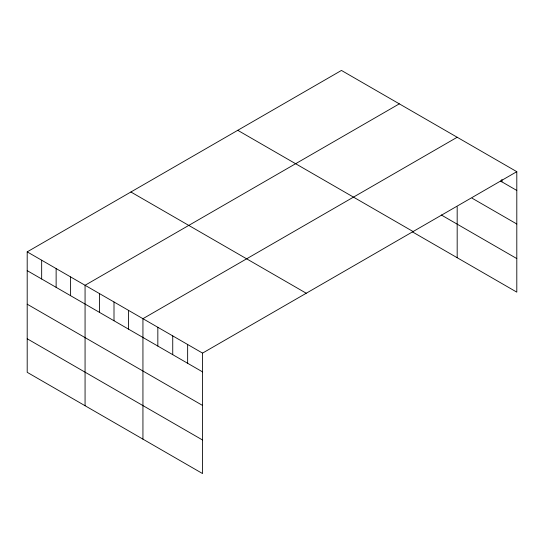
<?xml version="1.0" encoding="UTF-8"?>
<svg xmlns="http://www.w3.org/2000/svg" width="544" height="544" viewBox="0 0 544 544"><rect width="100%" height="100%" fill="white"/><g stroke="black" fill="none" stroke-linecap="round" stroke-linejoin="round"><path stroke-width="0.82" d="M516.8 171.68L202.552 353.11L202.552 473.559L27.2 372.32L27.2 251.865L341.448 70.441L516.8 171.68L516.8 292.135L412.332 231.819M399.316 103.85L85.068 285.28L85.068 405.729M457.178 137.258L142.936 318.689L142.936 439.137M500.473 181.03L516.8 190.454M472.083 198.193L516.8 224.006M441.266 214.968L516.8 258.577M237.748 130.308L413.1 231.547M130.9 191.998L306.252 293.236M27.2 251.865L202.552 353.11M27.2 270.64L202.552 371.885M27.2 304.198L202.552 405.436M27.2 338.769L202.552 440.008M501.894 179.398L501.894 181.846M457.178 206.87L457.178 257.713M187.646 344.502L187.646 363.276M172.74 335.9L172.74 354.674M157.835 327.291L157.835 346.066M128.466 310.332L128.466 329.106M114.002 301.981L114.002 320.756M99.532 293.631L99.532 312.406M70.598 276.923L70.598 295.698M56.134 268.573L56.134 287.348M41.664 260.222L41.664 278.997"/></g></svg>
